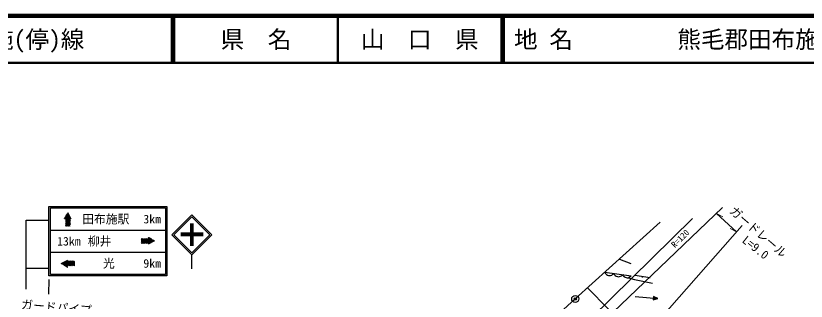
# Model space of a CAD drawing. Units: millimetres, scale not verified. Extents: x 40000 to 680000, y 20000 to 380000.
# Drawn here: x 264682 to 432362, y 319472 to 380000 of the extents above; entities that cross this region are included whole.
import ezdxf
from ezdxf.enums import TextEntityAlignment as Align

# ---------------------------------------------------------------- set-up
doc = ezdxf.new("R2010")
doc.units = ezdxf.units.MM
doc.header["$LTSCALE"] = 1000
doc.header["$PDMODE"] = 32
doc.header["$PDSIZE"] = 500
for name, color, linetype, lineweight in [('M-BGD', 7, 'Continuous', 25), ('M-BMK-OTRS', 5, 'Continuous', 25), ('M-BMK-SRVR', 3, 'Continuous', 25), ('M-STR-HTXT', 7, 'Continuous', 13), ('M-STR-STRC', 7, 'Continuous', 25), ('M-TTL', 2, 'Continuous', 140), ('M-TTL-LINE', 7, 'Continuous', 50)]:
    doc.layers.add(name, color=color, linetype=linetype, lineweight=lineweight)
doc.layers.add('M-OTRS', color=6, linetype='Continuous')
doc.layers.add('M-TTL-TXT', color=7, linetype='Continuous')
doc.styles.add('ＭＳ ゴシック', font='')
doc.styles.get('ＭＳ ゴシック').set_extended_font_data('MS Gothic')

msp = doc.modelspace()

# ---------------------------------------------------------------- linework, layer by layer
at = {"layer": 'M-BGD'}
for p, q in [((392747, 328412), (395127, 327461)), ((389661, 325629), (389749, 325426)), ((389661, 325629), (395244, 324874)), ((389749, 325426), (389847, 325298)), ((391406, 325202), (391544, 325375)), ((391544, 325375), (391632, 325171)), ((389847, 325298), (389982, 325164)), ((389982, 325164), (390192, 325021)), ((390192, 325021), (390413, 324952)), ((390413, 324952), (390639, 324922)), ((390639, 324922), (390870, 324929)), ((390870, 324929), (391112, 325011)), ((391112, 325011), (391277, 325104)), ((391277, 325104), (391406, 325202)), ((391632, 325171), (391729, 325043)), ((391729, 325043), (391865, 324909)), ((391865, 324909), (392075, 324766)), ((392075, 324766), (392296, 324698)), ((392296, 324698), (392522, 324667)), ((392522, 324667), (392753, 324674)), ((392753, 324674), (392994, 324757)), ((392994, 324757), (393160, 324849)), ((393160, 324849), (393289, 324947)), ((393289, 324947), (393427, 325120)), ((393427, 325120), (393510, 324927)), ((393510, 324927), (393602, 324805)), ((393602, 324805), (393731, 324679)), ((393731, 324679), (393930, 324543)), ((393930, 324543), (394139, 324479)), ((394139, 324479), (394353, 324450)), ((394353, 324450), (394572, 324456)), ((394572, 324456), (394801, 324534)), ((394630, 324445), (395918, 324076)), ((394801, 324534), (394958, 324622)), ((394958, 324622), (395080, 324715)), ((395080, 324715), (395211, 324878)), ((395918, 324076), (399784, 323279)), ((396041, 324997), (399231, 324506)), ((397636, 324751), (397592, 324465)), ((385937, 322270), (390397, 317757)), ((396072, 320454), (400919, 320025)), ((399951, 320432), (399895, 319794)), ((399986, 320369), (399940, 319851)), ((400919, 320025), (399951, 320432)), ((400020, 320305), (399985, 319907)), ((400799, 320035), (399986, 320369)), ((400680, 320046), (400020, 320305)), ((399895, 319794), (400919, 320025)), ((399940, 319851), (400799, 320035)), ((399985, 319907), (400680, 320046)), ((400055, 320242), (400030, 319963)), ((400030, 319963), (400560, 320057)), ((400560, 320057), (400055, 320242)), ((400089, 320179), (400075, 320019)), ((400075, 320019), (400441, 320067)), ((400441, 320067), (400089, 320179)), ((400124, 320115), (400120, 320075)), ((400120, 320075), (400281, 320081)), ((400281, 320081), (400124, 320115))]:
    msp.add_line(p, q, dxfattribs=at)
at = {"layer": 'M-BMK-OTRS'}
for p, q in [((401408, 336223), (383361, 319947)), ((383361, 319947), (366514, 304857))]:
    msp.add_line(p, q, dxfattribs=at)
at = {"layer": 'M-BMK-SRVR'}
for radius in [750, 30]:
    msp.add_circle((383361, 319947), radius, dxfattribs=at)
at = {"layer": 'M-OTRS'}
msp.add_point((383361, 319947), dxfattribs=at)
msp.add_point((383361, 319947), dxfattribs=at)
at = {"layer": 'M-STR-HTXT'}
for p, q in [((391440, 317144), (414631, 339353)), ((413303, 338082), (414698, 337389)), ((413303, 338082), (417611, 334197)), ((386760, 315901), (408249, 337027)), ((418803, 335549), (397391, 311254)), ((417611, 334197), (416216, 334890))]:
    msp.add_line(p, q, dxfattribs=at)
at = {"layer": 'M-STR-STRC'}
for p, q in [((271720, 324868), (271720, 339568)), ((271720, 339568), (296720, 339568)), ((272020, 325168), (272020, 339268)), ((272020, 339268), (296420, 339268)), ((296420, 339268), (296420, 325168)), ((296720, 339568), (296720, 324868)), ((274951, 337080), (275041, 336918)), ((275025, 337213), (275189, 336918)), ((275100, 337347), (276172, 335418)), ((275174, 337481), (276195, 335644)), ((275248, 337615), (276195, 335912)), ((275323, 337749), (276195, 336179)), ((275397, 337883), (276195, 336447)), ((275471, 338016), (276195, 336715)), ((275546, 338150), (276230, 336918)), ((275620, 338284), (276379, 336918)), ((297813, 333572), (302056, 337814)), ((302056, 337390), (298237, 333572)), ((302056, 337814), (306298, 333572)), ((305874, 333572), (302056, 337390)), ((266911, 321992), (266911, 336632)), ((266911, 336632), (271720, 336632)), ((274877, 336946), (274892, 336918)), ((275195, 336909), (276023, 335418)), ((275195, 336641), (275874, 335418)), ((275195, 336373), (275725, 335418)), ((275195, 336106), (275577, 335418)), ((275195, 335838), (275428, 335418)), ((275195, 335570), (275279, 335418)), ((302406, 335822), (301706, 335822)), ((302406, 335692), (301706, 335692)), ((302406, 335562), (301706, 335562)), ((302406, 335432), (301706, 335432)), ((272020, 334568), (296420, 334568)), ((304406, 333872), (299706, 333872)), ((304406, 333742), (299706, 333742)), ((302406, 335302), (301706, 335302)), ((302406, 335172), (301706, 335172)), ((302406, 335042), (301706, 335042)), ((302406, 334912), (301706, 334912)), ((302406, 334782), (301706, 334782)), ((302406, 334652), (301706, 334652)), ((302406, 334522), (301706, 334522)), ((302406, 334392), (301706, 334392)), ((302406, 334262), (301706, 334262)), ((302406, 334132), (301706, 334132)), ((302406, 334002), (301706, 334002)), ((293174, 332813), (291245, 331741)), ((292735, 332718), (291245, 331890)), ((292468, 332718), (291245, 332038)), ((292200, 332718), (291245, 332187)), ((291932, 332718), (291245, 332336)), ((291665, 332718), (291245, 332485)), ((291397, 332718), (291245, 332633)), ((293308, 332739), (291471, 331718)), ((293441, 332664), (291738, 331718)), ((293575, 332590), (292006, 331718)), ((293709, 332515), (292274, 331718)), ((293843, 332441), (292542, 331718)), ((292772, 333036), (292745, 333021)), ((292906, 332962), (292745, 332872)), ((293040, 332887), (292745, 332723)), ((293977, 332367), (292745, 331682)), ((294111, 332292), (292745, 331533)), ((302056, 329329), (297813, 333572)), ((298237, 333572), (302056, 329753)), ((304406, 333612), (299706, 333612)), ((304406, 333482), (299706, 333482)), ((304406, 333352), (299706, 333352)), ((302406, 333222), (301706, 333222)), ((302406, 333092), (301706, 333092)), ((302406, 332962), (301706, 332962)), ((302406, 332832), (301706, 332832)), ((302406, 332702), (301706, 332702)), ((302406, 332572), (301706, 332572)), ((302406, 332442), (301706, 332442)), ((302406, 332312), (301706, 332312)), ((302406, 332182), (301706, 332182)), ((302406, 332052), (301706, 332052)), ((306298, 333572), (302056, 329329)), ((302056, 329753), (305874, 333572)), ((302406, 331922), (301706, 331922)), ((302406, 331792), (301706, 331792)), ((302406, 331662), (301706, 331662)), ((302406, 331532), (301706, 331532)), ((302406, 331402), (301706, 331402)), ((302406, 331272), (301706, 331272)), ((272020, 329868), (296420, 329868)), ((302056, 326329), (302056, 329329)), ((274328, 327444), (275695, 328203)), ((274462, 327369), (275695, 328054)), ((274596, 327295), (275898, 328018)), ((274730, 327221), (276165, 328018)), ((274864, 327146), (276433, 328018)), ((274998, 327072), (276701, 328018)), ((275132, 326997), (276968, 328018)), ((275265, 326923), (277195, 327995)), ((275399, 326849), (275695, 327013)), ((275704, 327018), (277195, 327846)), ((275972, 327018), (277195, 327698)), ((276239, 327018), (277195, 327549)), ((276507, 327018), (277195, 327400)), ((276775, 327018), (277195, 327251)), ((277042, 327018), (277195, 327103)), ((266911, 326470), (271720, 326470)), ((275533, 326774), (275695, 326864)), ((275667, 326700), (275695, 326715)), ((271675, 320944), (271744, 324106)), ((296720, 324868), (271720, 324868)), ((296420, 325168), (272020, 325168))]:
    msp.add_line(p, q, dxfattribs=at)
at = {"layer": 'M-TTL'}
msp.add_line((680000, 380000), (40000, 380000), dxfattribs=at)
at = {"layer": 'M-TTL-LINE'}
for p, q in [((297750, 380000), (297750, 370000)), ((298250, 380000), (298250, 370000)), ((333000, 380000), (333000, 370000)), ((367750, 380000), (367750, 370000)), ((368250, 380000), (368250, 370000)), ((40000, 370000), (680000, 370000))]:
    msp.add_line(p, q, dxfattribs=at)

# ---------------------------------------------------------------- texts
at = {"layer": 'M-STR-HTXT', "style": 'ＭＳ ゴシック'}
for s, height, rotation, p in [('ガードレール', 1833, 319.3, (415571, 337944)), ('R=120', 1320, 45, (404790, 330432)), ('L=9.0', 1833, 321.9, (418268, 331645)), ('ガードパイプ', 1833, 355.1, (265709, 317337))]:
    msp.add_text(s, height=height, rotation=rotation, dxfattribs=at).set_placement(p, align=Align.BOTTOM_LEFT)
at = {"layer": 'M-STR-STRC', "style": 'ＭＳ ゴシック'}
for s, p in [('田布施駅', (278772, 335417)), (' 3km', (290495, 335417)), ('13km', (273445, 330717)), ('柳井', (279970, 330717)), ('光', (283177, 326017)), (' 9km', (290495, 326017))]:
    msp.add_text(s, height=1833, dxfattribs=at).set_placement(p, align=Align.BOTTOM_LEFT)
at = {"layer": 'M-TTL-TXT', "style": 'ＭＳ ゴシック'}
for s, p in [('一般県道 別府田布施(停)線', (216734, 375000)), ('地 名', (370380, 375000)), ('熊毛郡田布施町大字上田布施', (405024, 375000))]:
    msp.add_text(s, height=3666, dxfattribs=at).set_placement(p, align=Align.MIDDLE_LEFT)
for s, p in [('県\u3000名', (315625, 375000)), ('山\u3000口\u3000県', (350375, 375000))]:
    msp.add_text(s, height=3666, dxfattribs=at).set_placement(p, align=Align.MIDDLE_CENTER)

doc.saveas('drawing.dxf')
